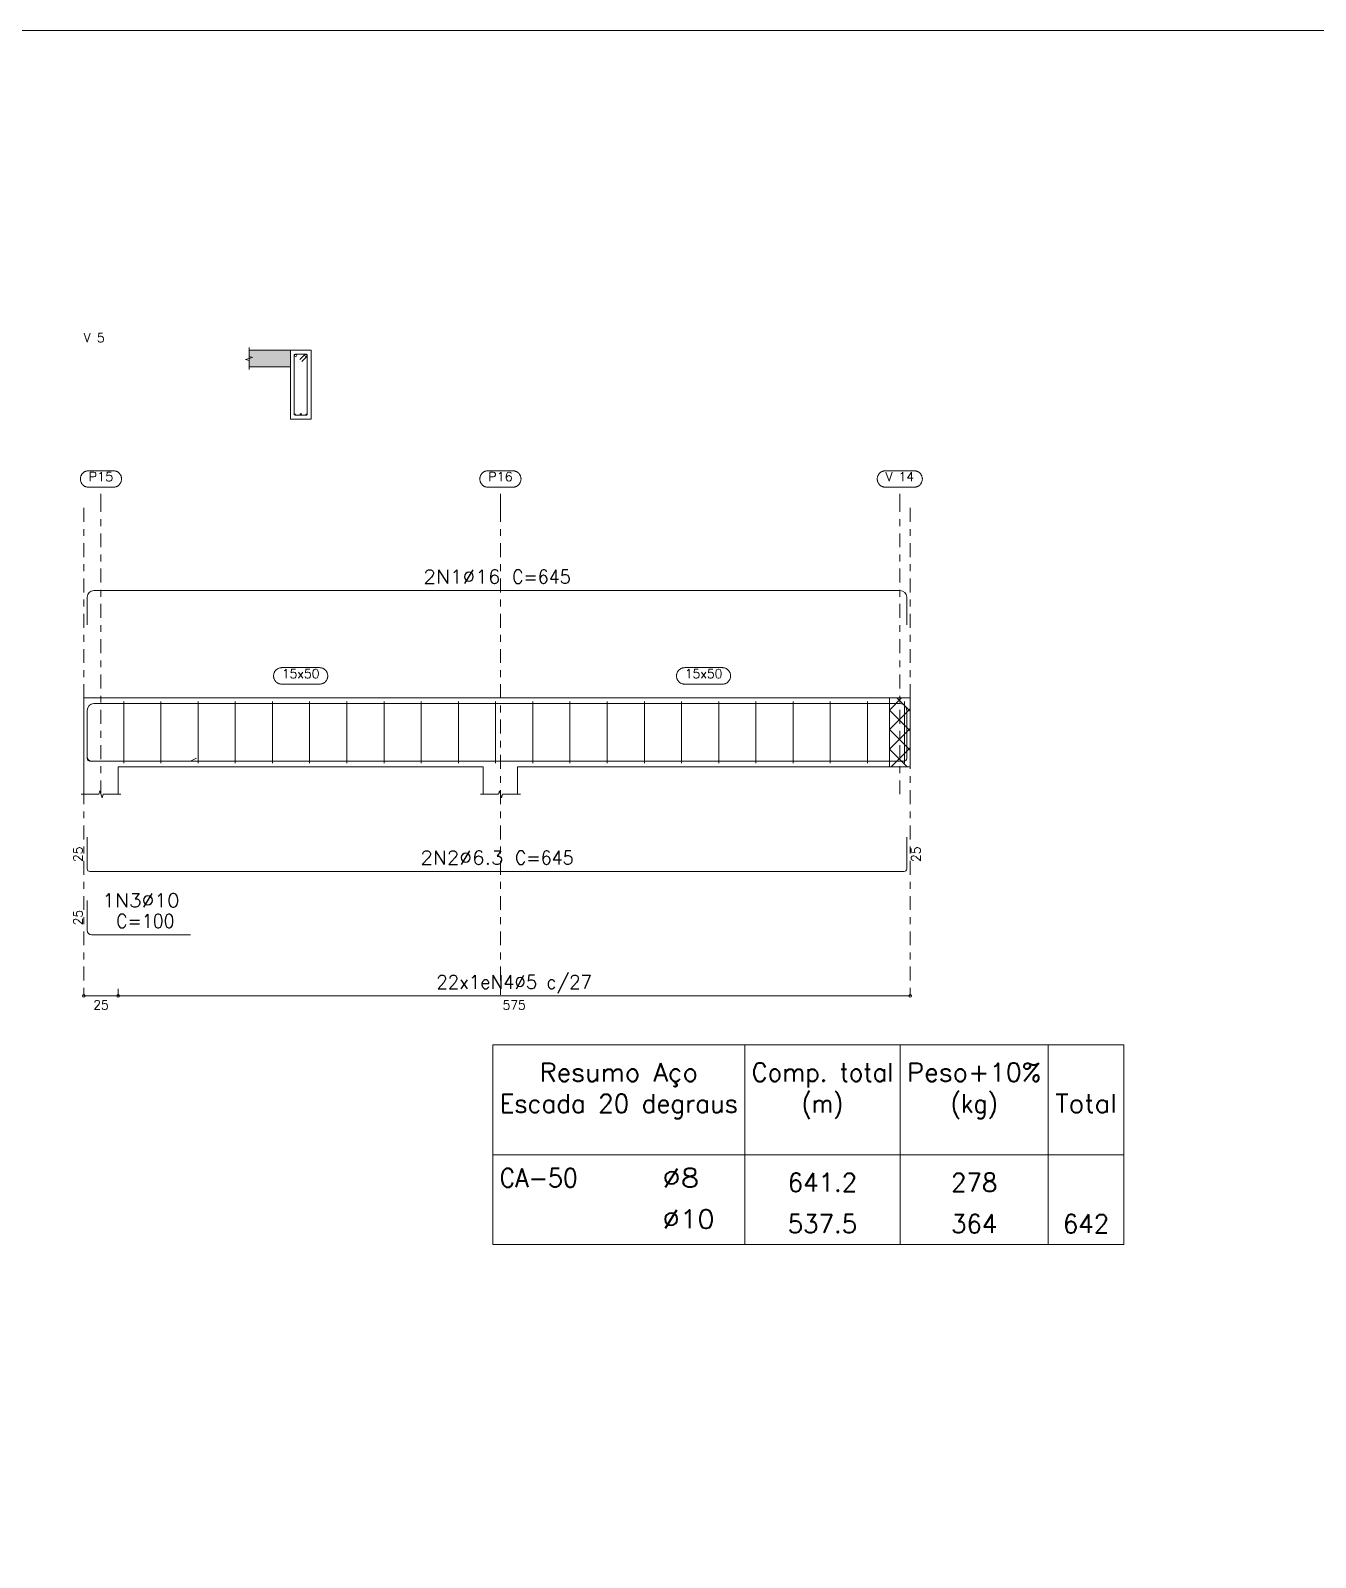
# Model space of a CAD drawing. Header units: millimetres. Extents: x 0 to 119, y 0 to 84.
# Drawn here: x 81.48 to 100.14, y 61.83 to 84 of the extents above; entities that cross this region are included whole.
import ezdxf
from ezdxf.enums import TextEntityAlignment as Align

# ---------------------------------------------------------------- set-up
doc = ezdxf.new("R2010")
doc.units = ezdxf.units.MM
doc.linetypes.add('CYPE_RAYAPUNTO', pattern=[0.4125, 0.2025, -0.105, 0, -0.105])
for name, color, linetype, lineweight in [('ARM_LONGITUDINAL_Ø10', 103, 'Continuous', 9), ('ARM_LONGITUDINAL_Ø16', 212, 'Continuous', 9), ('ARM_LONGITUDINAL_Ø6_3', 32, 'Continuous', 9), ('ARM_TRANSVERSAL_Ø5', 151, 'Continuous', 9), ('ELE_ARM_TRANS_TXT_EST', 3, 'Continuous', 9), ('ELE_CONT_NOS', 122, 'Continuous', 9), ('ELE_CONT_VIG_CONCRETO', 2, 'Continuous', 9), ('ELE_COT_COT_ANCORAGENS', 3, 'Continuous', 0), ('ELE_COT_COT_EST', 3, 'Continuous', 0), ('ELE_COT_COT_LIN_APOIOS', 2, 'CYPE_RAYAPUNTO', 0), ('ELE_COT_TEXTOS_ESTRIBOS', 122, 'Continuous', 0), ('ELE_REF_COT_LIN_AUX_COTA', 2, 'CYPE_RAYAPUNTO', 9), ('ELE_REF_NOME_PORTICO', 3, 'Continuous', 9), ('ELE_REF_REF_NOME', 3, 'Continuous', 9), ('ELE_REF_REF_REFERENCIA', 3, 'Continuous', 9), ('ELE_REF_TEXTO_REF_NOME', 3, 'Continuous', 9), ('ELE_REF_TEXTO_REF_REFERENCIA', 3, 'Continuous', 9), ('POR_ARM_LONG_ARM_TEXTOS', 3, 'Continuous', 9), ('POR_ARM_LONG_TXT_COMP', 3, 'Continuous', 9), ('QUAD_BORDA', 1, 'Continuous', 20), ('QUAD_LIMITES', 2, 'Continuous', 0), ('SEC_CONT_LAJES_CORTE', 8, 'Continuous', 9), ('SEC_CONT_VIG_CONCRETO_CORTE', 2, 'Continuous', 9), ('TABELAS', 1, 'Continuous', 0), ('TEXTO_TABELAS', 1, 'Continuous', 0)]:
    doc.layers.add(name, color=color, linetype=linetype, lineweight=lineweight)
doc.styles.add('CYPETXT', font='', dxfattribs={"height": 0.2})
doc.styles.get('CYPETXT').set_extended_font_data('romans')

msp = doc.modelspace()

# ---------------------------------------------------------------- hatches: boundary and pattern name
at = {"layer": 'SEC_CONT_LAJES_CORTE', "true_color": 0xdad7d3}
msp.add_hatch(color=254, dxfattribs=at).paths.add_polyline_path([(84.656, 79.117), (85.256, 79.117), (85.256, 79.357), (84.656, 79.357)], flags=0)

# ---------------------------------------------------------------- linework, layer by layer
at = {"layer": 'ARM_LONGITUDINAL_Ø10'}
msp.add_line((83.806, 73.39), (83.895, 73.434), dxfattribs=at)
for points in [[(82.306, 73.89), (82.306, 73.45), (82.31, 73.427), (82.323, 73.407), (82.343, 73.394), (82.366, 73.39), (83.806, 73.39)], [(82.306, 71.368), (82.306, 70.928), (82.31, 70.905), (82.323, 70.885), (82.343, 70.872), (82.366, 70.868), (83.806, 70.868)]]:
    msp.add_lwpolyline(points, dxfattribs=at)
msp.add_circle((85.406, 78.427), 0.01, dxfattribs=at)
at = {"layer": 'ARM_LONGITUDINAL_Ø16'}
for points in [[(94.206, 75.368), (94.206, 75.772), (94.198, 75.808), (94.177, 75.839), (94.146, 75.86), (94.11, 75.868), (82.402, 75.868), (82.365, 75.86), (82.334, 75.839), (82.313, 75.808), (82.306, 75.772), (82.306, 75.368)], [(94.206, 73.726), (94.206, 74.13), (94.198, 74.166), (94.177, 74.197), (94.146, 74.218), (94.11, 74.226), (82.402, 74.226), (82.365, 74.218), (82.334, 74.197), (82.313, 74.166), (82.306, 74.13), (82.306, 73.726)]]:
    msp.add_lwpolyline(points, dxfattribs=at)
for centre in [(85.332, 79.281), (85.48, 79.281)]:
    msp.add_circle(centre, 0.016, dxfattribs=at)
at = {"layer": 'ARM_LONGITUDINAL_Ø6_3'}
for points in [[(94.206, 73.89), (94.206, 73.427), (94.203, 73.413), (94.195, 73.401), (94.182, 73.392), (94.168, 73.39), (82.343, 73.39), (82.329, 73.392), (82.317, 73.401), (82.308, 73.413), (82.306, 73.427), (82.306, 73.89)], [(94.206, 72.288), (94.206, 71.825), (94.203, 71.811), (94.195, 71.799), (94.182, 71.79), (94.168, 71.788), (82.343, 71.788), (82.329, 71.79), (82.317, 71.799), (82.308, 71.811), (82.306, 71.825), (82.306, 72.288)]]:
    msp.add_lwpolyline(points, dxfattribs=at)
for centre in [(85.322, 78.423), (85.489, 78.423)]:
    msp.add_circle(centre, 0.0063, dxfattribs=at)
at = {"layer": 'ARM_TRANSVERSAL_Ø5'}
for p, q in [((82.836, 74.258), (82.836, 73.358)), ((83.376, 74.258), (83.376, 73.358)), ((83.916, 74.258), (83.916, 73.358)), ((84.456, 74.258), (84.456, 73.358)), ((84.996, 74.258), (84.996, 73.358)), ((85.536, 74.258), (85.536, 73.358)), ((86.076, 74.258), (86.076, 73.358)), ((86.616, 74.258), (86.616, 73.358)), ((87.156, 74.258), (87.156, 73.358)), ((87.696, 74.258), (87.696, 73.358)), ((88.236, 74.258), (88.236, 73.358)), ((88.776, 74.258), (88.776, 73.358)), ((89.316, 74.258), (89.316, 73.358)), ((89.856, 74.258), (89.856, 73.358)), ((90.396, 74.258), (90.396, 73.358)), ((90.936, 74.258), (90.936, 73.358)), ((91.476, 74.258), (91.476, 73.358)), ((92.016, 74.258), (92.016, 73.358)), ((92.556, 74.258), (92.556, 73.358)), ((93.096, 74.258), (93.096, 73.358)), ((93.636, 74.258), (93.636, 73.358)), ((94.176, 74.258), (94.176, 73.358))]:
    msp.add_line(p, q, dxfattribs=at)
msp.add_lwpolyline([(85.424, 79.195), (85.494, 79.266), (85.497, 79.269), (85.499, 79.273), (85.5, 79.277), (85.501, 79.281), (85.5, 79.285), (85.499, 79.289), (85.497, 79.293), (85.494, 79.296), (85.491, 79.298), (85.488, 79.3), (85.484, 79.301), (85.48, 79.302), (85.332, 79.302), (85.324, 79.3), (85.317, 79.296), (85.312, 79.289), (85.311, 79.281), (85.311, 78.433), (85.312, 78.425), (85.317, 78.418), (85.324, 78.413), (85.332, 78.412), (85.48, 78.412), (85.488, 78.413), (85.494, 78.418), (85.499, 78.425), (85.501, 78.433), (85.501, 79.281), (85.5, 79.285), (85.499, 79.289), (85.497, 79.293), (85.494, 79.296), (85.491, 79.298), (85.488, 79.3), (85.484, 79.301), (85.48, 79.302), (85.476, 79.302), (85.473, 79.301), (85.47, 79.3), (85.467, 79.298), (85.465, 79.296), (85.394, 79.225)], dxfattribs=at)
at = {"layer": 'ELE_CONT_NOS', "lineweight": 0}
for p, q in [((93.956, 74.132), (94.132, 74.308)), ((94.256, 74.114), (94.063, 74.308)), ((93.956, 73.849), (94.256, 74.149)), ((94.256, 73.832), (93.956, 74.132)), ((93.956, 73.566), (94.256, 73.866)), ((94.256, 73.549), (93.956, 73.849)), ((94.214, 73.308), (93.956, 73.566)), ((93.98, 73.308), (94.256, 73.583))]:
    msp.add_line(p, q, dxfattribs=at)
at = {"layer": 'ELE_CONT_NOS'}
for p, q in [((94.256, 74.308), (94.256, 73.308)), ((82.256, 73.308), (82.256, 72.908)), ((82.756, 73.308), (82.756, 72.908)), ((88.056, 73.308), (88.056, 72.908)), ((88.556, 73.308), (88.556, 72.908))]:
    msp.add_line(p, q, dxfattribs=at)
for points in [[(82.756, 74.308), (82.256, 74.308), (82.256, 73.308)], [(88.056, 74.308), (88.556, 74.308)], [(93.956, 74.308), (94.256, 74.308)], [(93.956, 73.308), (94.256, 73.308)], [(82.216, 72.908), (82.476, 72.908), (82.491, 72.958), (82.521, 72.858), (82.536, 72.908), (82.796, 72.908)], [(88.016, 72.908), (88.276, 72.908), (88.291, 72.958), (88.321, 72.858), (88.336, 72.908), (88.596, 72.908)]]:
    msp.add_lwpolyline(points, dxfattribs=at)
at = {"layer": 'ELE_CONT_NOS', "lineweight": 0}
msp.add_lwpolyline([(93.956, 74.308), (93.956, 73.308), (94.256, 73.308), (94.256, 74.308), (93.956, 74.308)], close=True, dxfattribs=at)
at = {"layer": 'ELE_CONT_VIG_CONCRETO'}
for p, q in [((82.756, 74.308), (88.056, 74.308)), ((88.556, 74.308), (93.956, 74.308)), ((82.756, 73.308), (88.056, 73.308)), ((88.556, 73.308), (93.956, 73.308))]:
    msp.add_line(p, q, dxfattribs=at)
at = {"layer": 'ELE_COT_COT_EST'}
for p, q in [((82.256, 69.982), (82.256, 70.082)), ((82.756, 69.982), (82.756, 70.082))]:
    msp.add_line(p, q, dxfattribs=at)
for points in [[(82.256, 69.982), (82.756, 69.982), (82.756, 70.082)], [(82.756, 69.982), (94.256, 69.982), (94.256, 70.082)]]:
    msp.add_lwpolyline(points, dxfattribs=at)
for centre in [(82.256, 69.982), (82.756, 69.982), (82.756, 69.982), (94.256, 69.982)]:
    msp.add_circle(centre, 0.02, dxfattribs=at)
at = {"layer": 'ELE_COT_COT_LIN_APOIOS'}
for p, q in [((82.256, 77.068), (82.256, 69.982)), ((88.306, 77.068), (88.306, 69.982)), ((94.256, 77.068), (94.256, 69.982))]:
    msp.add_line(p, q, dxfattribs=at)
at = {"layer": 'ELE_REF_COT_LIN_AUX_COTA'}
for p, q in [((82.506, 77.068), (82.506, 77.368)), ((88.306, 77.068), (88.306, 77.368)), ((94.106, 77.068), (94.106, 77.368)), ((82.506, 72.908), (82.506, 77.068)), ((94.106, 72.908), (94.106, 77.068))]:
    msp.add_line(p, q, dxfattribs=at)
at = {"layer": 'ELE_REF_REF_NOME'}
for points in [[(85.679, 74.748), (85.687, 74.747), (85.695, 74.746), (85.703, 74.745), (85.71, 74.743), (85.718, 74.741), (85.725, 74.738), (85.733, 74.735), (85.74, 74.731), (85.747, 74.726), (85.753, 74.722), (85.759, 74.717), (85.765, 74.711), (85.77, 74.705), (85.775, 74.699), (85.78, 74.692), (85.784, 74.685), (85.787, 74.678), (85.791, 74.671), (85.793, 74.663), (85.795, 74.655), (85.797, 74.648), (85.798, 74.64), (85.799, 74.632), (85.799, 74.624), (85.798, 74.616), (85.797, 74.608), (85.795, 74.6), (85.793, 74.592), (85.791, 74.584), (85.787, 74.577), (85.784, 74.57), (85.78, 74.563), (85.775, 74.556), (85.77, 74.55), (85.765, 74.544), (85.759, 74.539), (85.753, 74.533), (85.747, 74.529), (85.74, 74.524), (85.733, 74.52), (85.725, 74.517), (85.718, 74.514), (85.71, 74.512), (85.703, 74.51), (85.695, 74.509), (85.687, 74.508), (85.679, 74.508), (85.133, 74.508), (85.125, 74.508), (85.117, 74.509), (85.109, 74.51), (85.101, 74.512), (85.093, 74.514), (85.086, 74.517), (85.078, 74.52), (85.071, 74.524), (85.065, 74.529), (85.058, 74.533), (85.052, 74.539), (85.046, 74.544), (85.041, 74.55), (85.036, 74.556), (85.031, 74.563), (85.027, 74.57), (85.024, 74.577), (85.021, 74.584), (85.018, 74.592), (85.016, 74.6), (85.014, 74.608), (85.013, 74.616), (85.013, 74.624), (85.013, 74.632), (85.013, 74.64), (85.014, 74.648), (85.016, 74.655), (85.018, 74.663), (85.021, 74.671), (85.024, 74.678), (85.027, 74.685), (85.031, 74.692), (85.036, 74.699), (85.041, 74.705), (85.046, 74.711), (85.052, 74.717), (85.058, 74.722), (85.065, 74.726), (85.071, 74.731), (85.078, 74.735), (85.086, 74.738), (85.093, 74.741), (85.101, 74.743), (85.109, 74.745), (85.117, 74.746), (85.125, 74.747), (85.133, 74.748), (85.679, 74.748)], [(91.529, 74.748), (91.537, 74.747), (91.545, 74.746), (91.553, 74.745), (91.56, 74.743), (91.568, 74.741), (91.575, 74.738), (91.583, 74.735), (91.59, 74.731), (91.597, 74.726), (91.603, 74.722), (91.609, 74.717), (91.615, 74.711), (91.62, 74.705), (91.625, 74.699), (91.63, 74.692), (91.634, 74.685), (91.637, 74.678), (91.641, 74.671), (91.643, 74.663), (91.645, 74.655), (91.647, 74.648), (91.648, 74.64), (91.649, 74.632), (91.649, 74.624), (91.648, 74.616), (91.647, 74.608), (91.645, 74.6), (91.643, 74.592), (91.641, 74.584), (91.637, 74.577), (91.634, 74.57), (91.63, 74.563), (91.625, 74.556), (91.62, 74.55), (91.615, 74.544), (91.609, 74.539), (91.603, 74.533), (91.597, 74.529), (91.59, 74.524), (91.583, 74.52), (91.575, 74.517), (91.568, 74.514), (91.56, 74.512), (91.553, 74.51), (91.545, 74.509), (91.537, 74.508), (91.529, 74.508), (90.983, 74.508), (90.975, 74.508), (90.967, 74.509), (90.959, 74.51), (90.951, 74.512), (90.943, 74.514), (90.936, 74.517), (90.928, 74.52), (90.921, 74.524), (90.915, 74.529), (90.908, 74.533), (90.902, 74.539), (90.896, 74.544), (90.891, 74.55), (90.886, 74.556), (90.881, 74.563), (90.877, 74.57), (90.874, 74.577), (90.871, 74.584), (90.868, 74.592), (90.866, 74.6), (90.864, 74.608), (90.863, 74.616), (90.863, 74.624), (90.863, 74.632), (90.863, 74.64), (90.864, 74.648), (90.866, 74.655), (90.868, 74.663), (90.871, 74.671), (90.874, 74.678), (90.877, 74.685), (90.881, 74.692), (90.886, 74.699), (90.891, 74.705), (90.896, 74.711), (90.902, 74.717), (90.908, 74.722), (90.915, 74.726), (90.921, 74.731), (90.928, 74.735), (90.936, 74.738), (90.943, 74.741), (90.951, 74.743), (90.959, 74.745), (90.967, 74.746), (90.975, 74.747), (90.983, 74.748), (91.529, 74.748)]]:
    msp.add_lwpolyline(points, close=True, dxfattribs=at)
at = {"layer": 'ELE_REF_REF_REFERENCIA'}
for points in [[(82.685, 77.608), (82.693, 77.607), (82.701, 77.606), (82.709, 77.605), (82.716, 77.603), (82.724, 77.601), (82.731, 77.598), (82.739, 77.595), (82.746, 77.591), (82.753, 77.586), (82.759, 77.582), (82.765, 77.577), (82.771, 77.571), (82.776, 77.565), (82.781, 77.559), (82.786, 77.552), (82.79, 77.545), (82.793, 77.538), (82.797, 77.531), (82.799, 77.523), (82.801, 77.515), (82.803, 77.508), (82.804, 77.5), (82.805, 77.492), (82.805, 77.484), (82.804, 77.476), (82.803, 77.468), (82.801, 77.46), (82.799, 77.452), (82.797, 77.444), (82.793, 77.437), (82.79, 77.43), (82.786, 77.423), (82.781, 77.416), (82.776, 77.41), (82.771, 77.404), (82.765, 77.399), (82.759, 77.393), (82.753, 77.389), (82.746, 77.384), (82.739, 77.38), (82.731, 77.377), (82.724, 77.374), (82.716, 77.372), (82.709, 77.37), (82.701, 77.369), (82.693, 77.368), (82.685, 77.368), (82.327, 77.368), (82.319, 77.368), (82.311, 77.369), (82.303, 77.37), (82.295, 77.372), (82.287, 77.374), (82.28, 77.377), (82.272, 77.38), (82.265, 77.384), (82.259, 77.389), (82.252, 77.393), (82.246, 77.399), (82.24, 77.404), (82.235, 77.41), (82.23, 77.416), (82.225, 77.423), (82.221, 77.43), (82.218, 77.437), (82.215, 77.444), (82.212, 77.452), (82.21, 77.46), (82.208, 77.468), (82.207, 77.476), (82.207, 77.484), (82.207, 77.492), (82.207, 77.5), (82.208, 77.508), (82.21, 77.515), (82.212, 77.523), (82.215, 77.531), (82.218, 77.538), (82.221, 77.545), (82.225, 77.552), (82.23, 77.559), (82.235, 77.565), (82.24, 77.571), (82.246, 77.577), (82.252, 77.582), (82.259, 77.586), (82.265, 77.591), (82.272, 77.595), (82.28, 77.598), (82.287, 77.601), (82.295, 77.603), (82.303, 77.605), (82.311, 77.606), (82.319, 77.607), (82.327, 77.608), (82.685, 77.608)], [(88.485, 77.608), (88.493, 77.607), (88.501, 77.606), (88.509, 77.605), (88.516, 77.603), (88.524, 77.601), (88.531, 77.598), (88.539, 77.595), (88.546, 77.591), (88.553, 77.586), (88.559, 77.582), (88.565, 77.577), (88.571, 77.571), (88.576, 77.565), (88.581, 77.559), (88.586, 77.552), (88.59, 77.545), (88.593, 77.538), (88.597, 77.531), (88.599, 77.523), (88.601, 77.515), (88.603, 77.508), (88.604, 77.5), (88.605, 77.492), (88.605, 77.484), (88.604, 77.476), (88.603, 77.468), (88.601, 77.46), (88.599, 77.452), (88.597, 77.444), (88.593, 77.437), (88.59, 77.43), (88.586, 77.423), (88.581, 77.416), (88.576, 77.41), (88.571, 77.404), (88.565, 77.399), (88.559, 77.393), (88.553, 77.389), (88.546, 77.384), (88.539, 77.38), (88.531, 77.377), (88.524, 77.374), (88.516, 77.372), (88.509, 77.37), (88.501, 77.369), (88.493, 77.368), (88.485, 77.368), (88.127, 77.368), (88.119, 77.368), (88.111, 77.369), (88.103, 77.37), (88.095, 77.372), (88.087, 77.374), (88.08, 77.377), (88.072, 77.38), (88.065, 77.384), (88.059, 77.389), (88.052, 77.393), (88.046, 77.399), (88.04, 77.404), (88.035, 77.41), (88.03, 77.416), (88.025, 77.423), (88.021, 77.43), (88.018, 77.437), (88.015, 77.444), (88.012, 77.452), (88.01, 77.46), (88.008, 77.468), (88.007, 77.476), (88.007, 77.484), (88.007, 77.492), (88.007, 77.5), (88.008, 77.508), (88.01, 77.515), (88.012, 77.523), (88.015, 77.531), (88.018, 77.538), (88.021, 77.545), (88.025, 77.552), (88.03, 77.559), (88.035, 77.565), (88.04, 77.571), (88.046, 77.577), (88.052, 77.582), (88.059, 77.586), (88.065, 77.591), (88.072, 77.595), (88.08, 77.598), (88.087, 77.601), (88.095, 77.603), (88.103, 77.605), (88.111, 77.606), (88.119, 77.607), (88.127, 77.608), (88.485, 77.608)], [(94.313, 77.608), (94.321, 77.607), (94.329, 77.606), (94.337, 77.605), (94.344, 77.603), (94.352, 77.601), (94.359, 77.598), (94.367, 77.595), (94.374, 77.591), (94.381, 77.586), (94.387, 77.582), (94.393, 77.577), (94.399, 77.571), (94.404, 77.565), (94.409, 77.559), (94.414, 77.552), (94.418, 77.545), (94.421, 77.538), (94.425, 77.531), (94.427, 77.523), (94.429, 77.515), (94.431, 77.508), (94.432, 77.5), (94.433, 77.492), (94.433, 77.484), (94.432, 77.476), (94.431, 77.468), (94.429, 77.46), (94.427, 77.452), (94.425, 77.444), (94.421, 77.437), (94.418, 77.43), (94.414, 77.423), (94.409, 77.416), (94.404, 77.41), (94.399, 77.404), (94.393, 77.399), (94.387, 77.393), (94.381, 77.389), (94.374, 77.384), (94.367, 77.38), (94.359, 77.377), (94.352, 77.374), (94.344, 77.372), (94.337, 77.37), (94.329, 77.369), (94.321, 77.368), (94.313, 77.368), (93.899, 77.368), (93.891, 77.368), (93.883, 77.369), (93.875, 77.37), (93.867, 77.372), (93.859, 77.374), (93.852, 77.377), (93.844, 77.38), (93.837, 77.384), (93.831, 77.389), (93.824, 77.393), (93.818, 77.399), (93.812, 77.404), (93.807, 77.41), (93.802, 77.416), (93.797, 77.423), (93.793, 77.43), (93.79, 77.437), (93.787, 77.444), (93.784, 77.452), (93.782, 77.46), (93.78, 77.468), (93.779, 77.476), (93.779, 77.484), (93.779, 77.492), (93.779, 77.5), (93.78, 77.508), (93.782, 77.515), (93.784, 77.523), (93.787, 77.531), (93.79, 77.538), (93.793, 77.545), (93.797, 77.552), (93.802, 77.559), (93.807, 77.565), (93.812, 77.571), (93.818, 77.577), (93.824, 77.582), (93.831, 77.586), (93.837, 77.591), (93.844, 77.595), (93.852, 77.598), (93.859, 77.601), (93.867, 77.603), (93.875, 77.605), (93.883, 77.606), (93.891, 77.607), (93.899, 77.608), (94.313, 77.608)]]:
    msp.add_lwpolyline(points, close=True, dxfattribs=at)
at = {"layer": 'QUAD_BORDA'}
msp.add_lwpolyline([(0, 0), (118.8, 0), (118.8, 84), (0, 84), (0, 0)], close=True, dxfattribs=at)
at = {"layer": 'QUAD_LIMITES'}
msp.add_lwpolyline([(0, 0), (118.8, 0), (118.8, 84), (0, 84), (0, 0)], close=True, dxfattribs=at)
at = {"layer": 'SEC_CONT_LAJES_CORTE'}
for points in [[(84.656, 79.077), (84.656, 79.207), (84.606, 79.222), (84.706, 79.252), (84.656, 79.267), (84.656, 79.397)], [(84.656, 79.117), (85.256, 79.117), (85.256, 79.357), (84.656, 79.357)]]:
    msp.add_lwpolyline(points, dxfattribs=at)
at = {"layer": 'SEC_CONT_LAJES_CORTE', "color": 254, "true_color": 0xdad7d3}
msp.add_lwpolyline([(84.656, 79.117), (85.256, 79.117), (85.256, 79.357), (84.656, 79.357)], close=True, dxfattribs=at)
at = {"layer": 'SEC_CONT_VIG_CONCRETO_CORTE'}
msp.add_lwpolyline([(85.556, 79.357), (85.256, 79.357), (85.256, 78.357), (85.556, 78.357), (85.556, 79.357)], close=True, dxfattribs=at)
at = {"layer": 'TABELAS'}
for p, q in [((91.854, 66.372), (91.854, 69.272)), ((94.11, 66.372), (94.11, 69.272)), ((96.262, 66.372), (96.262, 69.272)), ((88.194, 67.672), (97.358, 67.672))]:
    msp.add_line(p, q, dxfattribs=at)
msp.add_lwpolyline([(88.194, 66.372), (97.358, 66.372), (97.358, 69.272), (88.194, 69.272), (88.194, 66.372)], close=True, dxfattribs=at)

# ---------------------------------------------------------------- texts
at = {"layer": 'ELE_ARM_TRANS_TXT_EST', "style": 'CYPETXT', "width": 0.837784}
msp.add_text('22x1eN4%%c5 c/27', height=0.2, dxfattribs=at).set_placement((87.376, 70.082), (89.635, 70.082), align=Align.FIT)
at = {"layer": 'ELE_COT_COT_ANCORAGENS', "style": 'CYPETXT', "width": 0.872274}
for p, p2 in [((82.239, 71.926), (82.239, 72.15)), ((94.406, 71.926), (94.406, 72.15)), ((82.239, 71.006), (82.239, 71.23))]:
    msp.add_text('25', height=0.1333, rotation=90, dxfattribs=at).set_placement(p, p2, align=Align.FIT)
at = {"layer": 'ELE_COT_TEXTOS_ESTRIBOS', "style": 'CYPETXT', "width": 0.872274}
for s, p, p2 in [('25', (82.394, 69.782), (82.618, 69.782)), ('575', (88.338, 69.782), (88.674, 69.782))]:
    msp.add_text(s, height=0.1333, dxfattribs=at).set_placement(p, p2, align=Align.FIT)
at = {"layer": 'ELE_REF_NOME_PORTICO', "style": 'CYPETXT', "width": 0.796974}
msp.add_text('V 5', height=0.1333, dxfattribs=at).set_placement((82.256, 79.472), (82.558, 79.472), align=Align.FIT)
at = {"layer": 'ELE_REF_TEXTO_REF_NOME', "style": 'CYPETXT', "width": 0.876123}
for p, p2 in [((85.133, 74.594), (85.679, 74.594)), ((90.983, 74.594), (91.529, 74.594))]:
    msp.add_text('15x50', height=0.1333, dxfattribs=at).set_placement(p, p2, align=Align.FIT)
at = {"layer": 'ELE_REF_TEXTO_REF_REFERENCIA', "style": 'CYPETXT'}
for s, width, p, p2 in [('P15', 0.91451, (82.327, 77.454), (82.685, 77.454)), ('P16', 0.91451, (88.127, 77.454), (88.485, 77.454)), ('V 14', 0.816032, (93.899, 77.454), (94.313, 77.454))]:
    msp.add_text(s, height=0.1333, dxfattribs=dict(at, width=width)).set_placement(p, p2, align=Align.FIT)
at = {"layer": 'POR_ARM_LONG_ARM_TEXTOS', "style": 'CYPETXT'}
for s, width, p, p2 in [('2N1%%c16', 0.940329, (87.186, 75.968), (88.308, 75.968)), ('2N2%%c6.3', 0.933581, (87.144, 71.888), (88.35, 71.888)), ('1N3%%c10', 0.940329, (82.525, 71.268), (83.647, 71.268))]:
    msp.add_text(s, height=0.2, dxfattribs=dict(at, width=width)).set_placement(p, p2, align=Align.FIT)
at = {"layer": 'POR_ARM_LONG_TXT_COMP', "style": 'CYPETXT', "width": 0.770929}
for s, p, p2 in [(' C=645', (88.348, 75.968), (89.326, 75.968)), (' C=645', (88.39, 71.888), (89.368, 71.888)), (' C=100', (82.597, 70.968), (83.575, 70.968))]:
    msp.add_text(s, height=0.2, dxfattribs=at).set_placement(p, p2, align=Align.FIT)
at = {"layer": 'TEXTO_TABELAS', "style": 'CYPETXT'}
for s, height, width, p, p2 in [('Resumo Aço', 0.2667, 0.895546, (88.874, 68.738), (91.174, 68.738)), ('Comp. total', 0.26667, 0.822839, (91.954, 68.738), (94.01, 68.738)), ('Peso+10%', 0.2667, 0.916489, (94.21, 68.738), (96.162, 68.738)), ('Escada 20 degraus', 0.26667, 0.848594, (88.294, 68.285), (91.754, 68.285)), ('(m)', 0.2667, 0.805297, (92.682, 68.285), (93.282, 68.285)), ('(kg)', 0.2667, 0.827954, (94.844, 68.285), (95.528, 68.285)), ('Total', 0.2667, 0.935673, (96.362, 68.285), (97.258, 68.285)), ('CA-50', 0.2667, 0.813132, (88.294, 67.205), (89.43, 67.205)), ('%%c8', 0.2667, 0.99505, (90.658, 67.205), (91.194, 67.205)), ('641.2', 0.2667, 0.869965, (92.478, 67.138), (93.486, 67.138)), ('278', 0.2667, 0.872274, (94.85, 67.138), (95.522, 67.138)), ('%%c10', 0.2667, 0.955414, (90.658, 66.605), (91.418, 66.605)), ('537.5', 0.2667, 0.869965, (92.478, 66.538), (93.486, 66.538)), ('364', 0.2667, 0.872274, (94.85, 66.538), (95.522, 66.538)), ('642', 0.2667, 0.872274, (96.474, 66.538), (97.146, 66.538))]:
    msp.add_text(s, height=height, dxfattribs=dict(at, width=width)).set_placement(p, p2, align=Align.FIT)

doc.saveas('drawing.dxf')
